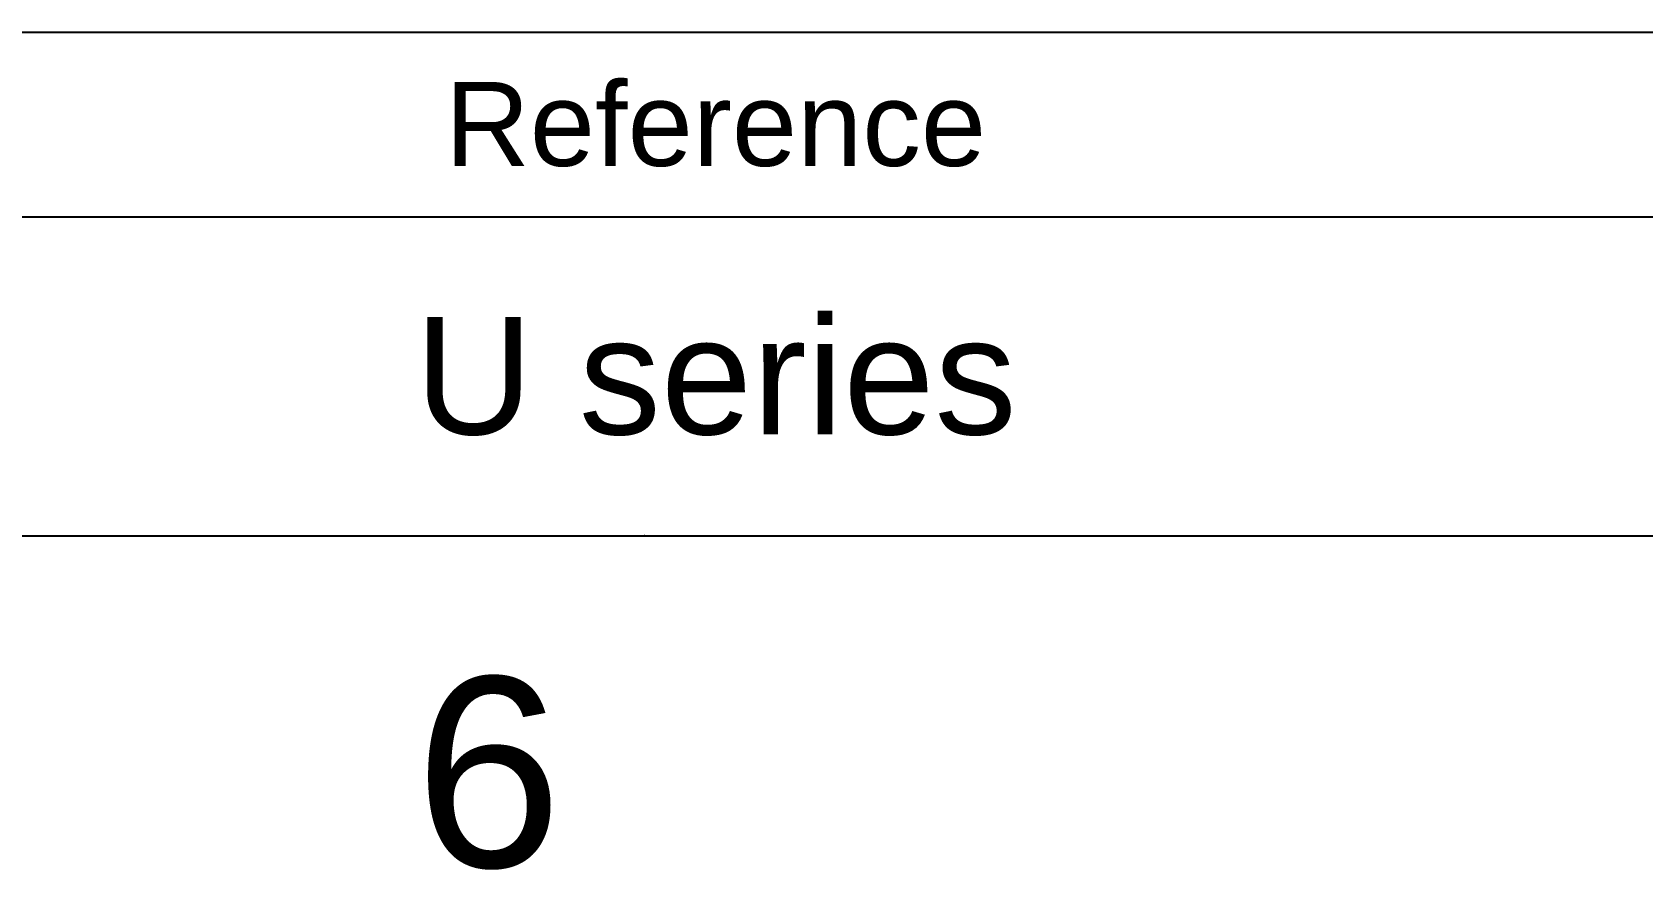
# Model space of a CAD drawing. Header units: millimetres. Extents: x 601 to 1195, y -13 to 407.
# Drawn here: x 990.51 to 1038.48, y -9.07 to 15.87 of the extents above; entities that cross this region are included whole.
import ezdxf

# ---------------------------------------------------------------- set-up
doc = ezdxf.new("R2010")
doc.units = ezdxf.units.MM
doc.header["$LTSCALE"] = 0.1
doc.layers.add('FORM', color=7, linetype='Continuous')
doc.layers.add('TEXT', color=2, linetype='Continuous')
doc.styles.get("Standard").update_dxf_attribs({"font": 'arial.ttf'})

msp = doc.modelspace()

# ---------------------------------------------------------------- linework, layer by layer
msp.add_line((615.21, 0.869), (1180.867, 0.869))
msp.add_point((1008.746, 0.869))
at = {"layer": 'FORM'}
for p, q in [((910.367, 15.869), (1180.867, 15.869)), ((980.867, 10.369), (1120.867, 10.369))]:
    msp.add_line(p, q, dxfattribs=at)

# ---------------------------------------------------------------- texts
at = {"insert": (1004.099, -6.202), "char_height": 5.657, "attachment_point": 5}
msp.add_mtext_dynamic_manual_height_columns('6', width=50, gutter_width=12.5, heights=[0], dxfattribs=at)
at = {"layer": 'TEXT', "attachment_point": 5}
for s, insert, char_height in [('Reference', (1010.867, 13.119), 2.5), ('U series', (1010.867, 5.619), 3.5)]:
    msp.add_mtext_dynamic_manual_height_columns(s, width=60, gutter_width=12.5, heights=[0], dxfattribs=dict(at, insert=insert, char_height=char_height))

doc.saveas('drawing.dxf')
